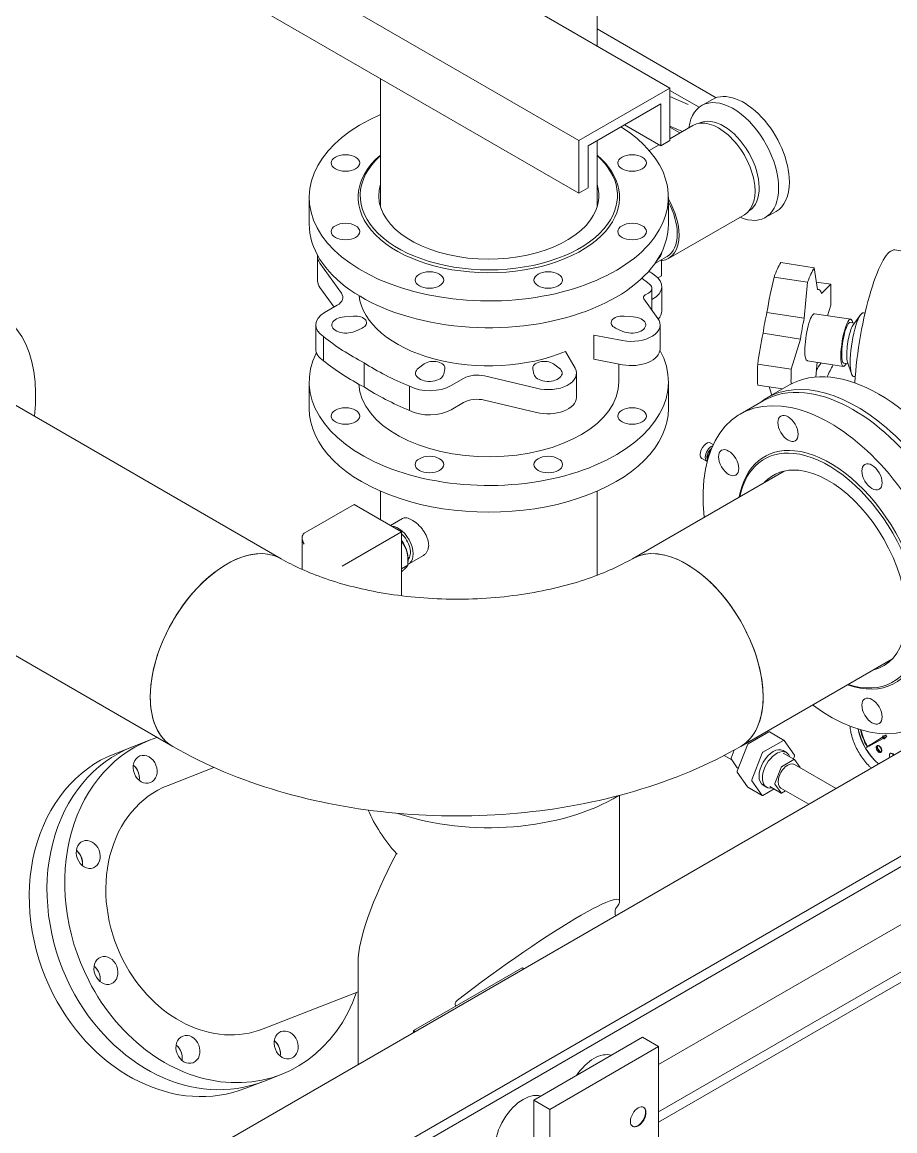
# Model space of a CAD drawing. Header units: millimetres. Extents: x -312439 to 477422, y -331570 to 212570.
# Drawn here: x 414136 to 414551, y 91150 to 91677 of the extents above; entities that cross this region are included whole.
import ezdxf

# ---------------------------------------------------------------- set-up
doc = ezdxf.new("R2010")
doc.units = ezdxf.units.MM

msp = doc.modelspace()

# ---------------------------------------------------------------- linework, layer by layer
at = {"color": 0, "linetype": 'Continuous', "lineweight": 0, "extrusion": (1.25969e-16, 0.816497, 0.57735)}
for p, q in [((414050.66, 91040.27), (415610.736, 91940.98)), ((414093.967, 91015.267), (415654.043, 91915.977)), ((414098.298, 91012.767), (415654.043, 91910.977)), ((414438.669, 91181.776), (415634.555, 91872.222)), ((414438.669, 91159.274), (415654.043, 91860.97)), ((414409.466, 91666.033), (414409.466, 91851.819)), ((414438.669, 91154.273), (415654.043, 91855.97)), ((414444.087, 91646.045), (414279.957, 91740.805)), ((414400.78, 91621.042), (414254.015, 91705.777)), ((414400.78, 91596.038), (414232.362, 91693.275)), ((414466.142, 91641.445), (414409.466, 91674.167)), ((414306.391, 91589.559), (414306.391, 91650.534)), ((414400.78, 91621.042), (414444.087, 91646.045)), ((414444.087, 91646.045), (414444.087, 91621.042)), ((414444.087, 91644.922), (414457.972, 91636.906)), ((414444.087, 91641.97), (414452.738, 91638.177)), ((414439.756, 91638.544), (414405.111, 91618.541)), ((414439.756, 91618.541), (414439.756, 91638.544)), ((414459.223, 91637.746), (414464.319, 91640.637)), ((414439.756, 91618.541), (414422.433, 91628.543)), ((414444.087, 91621.935), (414454.998, 91628.235)), ((414450.026, 91625.364), (414444.087, 91627.968)), ((414448.836, 91624.678), (414444.087, 91627.42)), ((414400.78, 91596.038), (414400.78, 91621.042)), ((414409.466, 91589.559), (414409.466, 91621.056)), ((414444.087, 91621.042), (414439.756, 91618.541)), ((414405.111, 91618.541), (414405.111, 91598.539)), ((414434.264, 91616.264), (414438.982, 91618.988)), ((414405.111, 91598.539), (414400.78, 91596.038)), ((414272.492, 91581.409), (414272.492, 91594.111)), ((414443.366, 91581.409), (414443.366, 91594.111)), ((414443.366, 91564.944), (414479.496, 91585.803)), ((414489.446, 91584.477), (414494.542, 91587.368)), ((414571.869, 91565.827), (414551.063, 91569.046)), ((414276.473, 91554.391), (414276.473, 91565.893)), ((414287.777, 91548.506), (414277.593, 91562.777)), ((414442.754, 91566.004), (414436.948, 91562.652)), ((414440.11, 91556.756), (414440.11, 91564.478)), ((414496.81, 91563.026), (414512.762, 91560.558)), ((414438.368, 91555.75), (414440.11, 91556.756)), ((414514.345, 91550.252), (414512.762, 91560.558)), ((414284.298, 91541.88), (414277.593, 91551.276)), ((414440.248, 91540.142), (414440.248, 91551.643)), ((414493.64, 91556.195), (414509.592, 91553.727)), ((414509.592, 91553.727), (414508.009, 91536.601)), ((414513.798, 91553.811), (414520.555, 91552.766)), ((414520.555, 91552.766), (414516.207, 91548.39)), ((414432.352, 91547.673), (414433.881, 91548.556)), ((414435.496, 91550.806), (414435.496, 91540.412)), ((414514.336, 91550.31), (414514.688, 91550.256)), ((414279.834, 91539.303), (414285.779, 91542.735)), ((414438.264, 91536.533), (414431.686, 91545.75)), ((414519.053, 91537.805), (414520.555, 91542.764)), ((414289.204, 91537.277), (414293.598, 91537.59)), ((414422.26, 91537.59), (414426.653, 91537.277)), ((414490.237, 91539.351), (414508.009, 91536.601)), ((414530.065, 91536.102), (414512.909, 91538.756)), ((414531.322, 91533.637), (414534.746, 91538.279)), ((414536.902, 91539.072), (414536.114, 91539.194)), ((414275.611, 91521.916), (414275.611, 91533.417)), ((414297.664, 91531.923), (414294.174, 91530.351)), ((414421.684, 91530.351), (414418.194, 91531.923)), ((414439.385, 91533.417), (414439.385, 91521.916)), ((414531.8, 91534.284), (414529.831, 91534.589)), ((414279.304, 91516.352), (414279.304, 91527.854)), ((414407.883, 91528.592), (414421.583, 91525.984)), ((414407.883, 91517.091), (414407.883, 91528.592)), ((414488.375, 91529.463), (414506.147, 91526.714)), ((414506.147, 91526.714), (414501.799, 91512.353)), ((414394.411, 91520.814), (414398.928, 91512.904)), ((414298.599, 91503.899), (414298.599, 91515.401)), ((414324.493, 91512.846), (414327.216, 91514.861)), ((414388.641, 91514.861), (414391.365, 91512.846)), ((414421.583, 91514.483), (414407.883, 91517.091)), ((414419.786, 91506.399), (414419.786, 91514.825)), ((414485.847, 91514.821), (414501.799, 91512.353)), ((414526.601, 91513.708), (414509.445, 91516.362)), ((414513.43, 91508.614), (414514.079, 91515.645)), ((414528.803, 91514.916), (414526.835, 91515.221)), ((414528.544, 91515.678), (414530.405, 91510.218)), ((414106.264, 91510.478), (414259.081, 91422.249)), ((414337.032, 91512.514), (414336.49, 91509.977)), ((414380.657, 91503.273), (414355.939, 91509.153)), ((414379.367, 91509.977), (414378.825, 91512.514)), ((414399.61, 91498.952), (414399.61, 91510.453)), ((414532.22, 91508.81), (414531.432, 91508.932)), ((414272.492, 91506.399), (414272.492, 91493.698)), ((414320.168, 91492.76), (414320.168, 91504.261)), ((414345.943, 91507.999), (414339.999, 91504.567)), ((414443.366, 91506.399), (414443.366, 91493.698)), ((414485.847, 91504.82), (414497.645, 91502.994)), ((414500.629, 91504.717), (414490.235, 91498.717)), ((414345.943, 91496.498), (414339.999, 91493.066)), ((414380.657, 91491.772), (414355.939, 91497.651)), ((414488.498, 91497.36), (414477.498, 91491.009)), ((414464.701, 91476.586), (414463.547, 91477.252)), ((414461.746, 91468.532), (414459.321, 91469.933)), ((414498.389, 91463.927), (414426.2, 91422.249)), ((414306.391, 91440.775), (414306.391, 91454.356)), ((414409.466, 91414.398), (414409.466, 91454.356)), ((414293.827, 91448.029), (414270.082, 91434.32)), ((414316.347, 91435.027), (414293.827, 91448.029)), ((414311.134, 91438.036), (414316.799, 91441.307)), ((414269.155, 91417.144), (414269.155, 91432.27)), ((414316.347, 91435.027), (414288.123, 91418.732)), ((414316.347, 91404.628), (414316.347, 91435.027)), ((414054.726, 91421.212), (414207.544, 91332.983)), ((414319.484, 91421.476), (414319.428, 91420.369)), ((414319.853, 91419.803), (414326.873, 91423.857)), ((414319.342, 91419.172), (414316.347, 91417.443)), ((414549.926, 91374.661), (414477.737, 91332.983)), ((414179.994, 91329.553), (414196.847, 91336.152)), ((414491.17, 91339.866), (414481.373, 91334.21)), ((414485.882, 91336.813), (414485.126, 91337.249)), ((414498.1, 91335.866), (414488.302, 91330.209)), ((414498.378, 91335.893), (414491.449, 91339.894)), ((414503.339, 91328.866), (414498.44, 91335.835)), ((414545.202, 91337.379), (414539.501, 91333.791)), ((414539.591, 91333.635), (414545.549, 91336.777)), ((414545.561, 91337.61), (414545.276, 91337.445)), ((414545.337, 91337.999), (414545.423, 91338.049)), ((414545.929, 91336.974), (414545.643, 91336.809)), ((414545.911, 91337.834), (414546.673, 91338.323)), ((414546.153, 91336.585), (414546.24, 91336.635)), ((414547.102, 91337.58), (414546.298, 91337.164)), ((414546.673, 91338.323), (414546.76, 91338.373)), ((414546.673, 91338.323), (414547.102, 91337.58)), ((414547.189, 91337.63), (414546.76, 91338.373)), ((414547.102, 91337.58), (414547.189, 91337.63)), ((414474.671, 91331.249), (414473.182, 91327.411)), ((414481.033, 91333.786), (414476.134, 91321.161)), ((414487.962, 91329.786), (414483.063, 91317.16)), ((414503.296, 91326.759), (414497.939, 91329.851)), ((414497.955, 91331.02), (414499.527, 91330.112)), ((414538.71, 91333.292), (414537.521, 91332.544)), ((414537.521, 91332.544), (414538.764, 91333.199)), ((414537.993, 91332.968), (414539.301, 91333.723)), ((414539.432, 91333.495), (414538.125, 91332.741)), ((414538.73, 91333.378), (414540.126, 91334.184)), ((414538.848, 91333.174), (414540.243, 91333.979)), ((414539.344, 91333.748), (414539.301, 91333.723)), ((414539.301, 91333.723), (414539.308, 91333.711)), ((414539.344, 91333.748), (414539.351, 91333.736)), ((414539.426, 91333.507), (414539.432, 91333.495)), ((414539.476, 91333.52), (414539.432, 91333.495)), ((414539.469, 91333.532), (414539.476, 91333.52)), ((414542.428, 91333.164), (414542.506, 91333.209)), ((414542.506, 91333.209), (414542.837, 91332.636)), ((414542.645, 91333.319), (414542.729, 91333.367)), ((414542.809, 91333.384), (414542.731, 91333.339)), ((414543.951, 91330.707), (414544.282, 91330.134)), ((414544.282, 91330.134), (414544.203, 91330.089)), ((414544.446, 91330.199), (414544.53, 91330.248)), ((414544.506, 91330.264), (414544.584, 91330.309)), ((414548.987, 91329.754), (414548.825, 91329.66)), ((414473.463, 91326.65), (414469.918, 91328.697)), ((414473.182, 91327.05), (414476.127, 91322.861)), ((414503.075, 91326.737), (414497.185, 91323.336)), ((414502.807, 91327.041), (414503.339, 91328.412)), ((414506.01, 91322.923), (414503.346, 91326.713)), ((414523.119, 91313.044), (414503.391, 91324.435)), ((414548.686, 91327.85), (414550.462, 91328.875)), ((414550.462, 91328.875), (414550.54, 91328.92)), ((414205.332, 91314.481), (414227.14, 91323.02)), ((414476.134, 91320.707), (414481.033, 91313.738)), ((414476.666, 91322.532), (414476.177, 91322.814)), ((414496.914, 91322.999), (414493.97, 91315.41)), ((414483.063, 91316.706), (414487.962, 91309.737)), ((414488.447, 91314.553), (414490.02, 91313.645)), ((414496.964, 91310.813), (414491.607, 91313.906)), ((414493.97, 91315.048), (414496.914, 91310.859)), ((414420.092, 91309.725), (414420.092, 91259.403)), ((414488.024, 91309.679), (414481.095, 91313.68)), ((414488.302, 91309.707), (414493.591, 91312.76)), ((414510.074, 91305.513), (414496.869, 91313.137)), ((414497.185, 91310.835), (414499.021, 91311.895)), ((414295.765, 91230.505), (414295.765, 91181.781)), ((414322.028, 91197.89), (414373.796, 91227.778)), ((414374.615, 91227.306), (414373.796, 91227.778)), ((414250.662, 91198.712), (414295.765, 91216.372)), ((414322.028, 91196.945), (414322.028, 91197.89)), ((414322.847, 91197.417), (414322.028, 91197.89)), ((414379.296, 91164.826), (414431.064, 91194.715)), ((414431.064, 91194.715), (414438.669, 91190.324)), ((414386.901, 91160.436), (414438.669, 91190.324)), ((414438.669, 91190.324), (414438.669, 91102.11)), ((414250.721, 91173.741), (414259.148, 91177.041)), ((414242.295, 91170.442), (414250.721, 91173.741)), ((414379.296, 91076.612), (414379.296, 91164.826)), ((414379.296, 91164.826), (414386.901, 91160.436)), ((414386.901, 91072.222), (414386.901, 91160.436))]:
    msp.add_line(p, q, dxfattribs=at)
at = {"color": 0, "linetype": 'Continuous', "lineweight": 0}
for centre, major_axis, ratio in [((414152.375, 91817.883), (-73.953, 128.091), 0.5773503), ((414289.746, 91610.416), (6.798, 0), 0.5773503), ((414426.111, 91610.416), (6.798, 0), 0.5773503), ((414289.746, 91577.805), (6.798, 0), 0.5773503), ((414426.111, 91577.805), (6.798, 0), 0.5773503), ((414329.687, 91554.745), (6.798, 0), 0.5773503), ((414386.171, 91554.745), (6.798, 0), 0.5773503), ((414289.746, 91490.094), (-6.798, 0), 0.5773503), ((414426.111, 91490.094), (-6.798, 0), 0.5773503), ((414500.246, 91484.219), (-3.399, 5.887), 0.5773503), ((414472.004, 91467.914), (-3.399, 5.887), 0.5773503), ((414329.687, 91467.034), (-6.798, 0), 0.5773503), ((414386.171, 91467.034), (-6.798, 0), 0.5773503), ((414540.186, 91461.16), (-3.399, 5.887), 0.5773503), ((414540.186, 91349.818), (-3.399, 5.887), 0.5773503), ((414545.459, 91337.127), (-0.184, 0.318), 0.5773503), ((414538.789, 91333.276), (-0.059, 0.102), 0.5773503), ((414194.454, 91322.123), (-2.479, 6.33), 0.8133896), ((414167.378, 91281.626), (-2.479, 6.33), 0.8133896), ((414175.813, 91226.467), (-2.479, 6.33), 0.8133896), ((414261.541, 91191.07), (-2.479, 6.33), 0.8133896), ((414214.816, 91188.958), (-2.479, 6.33), 0.8133896), ((414428.982, 91156.851), (2.615, 4.529), 0.5773503)]:
    msp.add_ellipse(centre, major_axis=major_axis, ratio=ratio, dxfattribs=at)
for centre, major_axis, ratio, start_param, end_param in [((414474.335, 91611.111), (15.111, -26.634), 0.572296, 0.7897186, 3.7893698), ((414479.43, 91614.002), (-15.111, 26.634), 0.572296, 3.9313112, 6.2831853), ((414357.929, 91594.111), (85.437, 0), 0.5773503, 2.2183358, 5.8904862), ((414467.247, 91607.019), (12.249, -21.216), 0.5773503, 0, 3.1415927), ((414469.615, 91608.386), (11.962, -20.719), 0.5773503, 0.0236802, 3.1179125), ((414357.929, 91594.111), (85.437, 0), 0.5773503, 5.8904862, 7.0282944), ((414357.929, 91594.111), (62.164, 0), 0.5773503, 2.548228, 5.8904862), ((414357.929, 91594.911), (61.184, 0), 0.5773503, 2.5724111, 5.8904862), ((414357.929, 91594.111), (62.164, 0), 0.5773503, 5.8904862, 6.8765499), ((414357.929, 91594.911), (61.184, 0), 0.5773503, 5.8904862, 6.8523669), ((414357.929, 91594.911), (52.364, 0), 0.5773503, 2.9636533, 5.8904862), ((414357.929, 91594.911), (52.364, 0), 0.5773503, 5.8904862, 6.4611246), ((414474.335, 91611.111), (15.111, -26.634), 0.572296, 5.6440109, 7.0729039), ((414479.43, 91614.002), (-15.111, 26.634), 0.572296, 3.1415927, 3.9313112), ((414431.117, 91586.16), (12.249, -21.216), 0.5773503, 0.7853982, 1.5708486), ((414431.117, 91586.16), (-11.637, 20.155), 0.5773503, 3.9269908, 4.658325), ((414357.929, 91581.409), (85.437, 0), 0.5773503, 3.1415927, 5.8904862), ((414357.929, 91581.409), (85.437, 0), 0.5773503, 5.8904862, 6.2831853), ((414431.117, 91586.16), (12.249, -21.216), 0.5773503, 6.0435971, 7.0685835), ((414431.117, 91586.16), (-11.637, 20.155), 0.5773503, 3.1415927, 3.9269908), ((414425.843, 91568.645), (14.405, 0), 0.5773503, 5.7130542, 6.2239078), ((414543.863, 91522.502), (-7.2, -46.544), 0.2113249, 3.1415927, 5.1110178), ((414290.029, 91565.893), (-13.556, 0), 0.5773503, 6.2104025, 6.6926019), ((414495.225, 91530.027), (-5.618, -36.315), 0.2113249, 3.6060589, 3.773507), ((414233.205, 91463.394), (260.291, 0), 0.5773503, 0.6741592, 0.6895054), ((414425.843, 91551.643), (14.405, 0), 0.5773503, 5.4467454, 7.0156557), ((414495.225, 91530.027), (-5.618, -36.315), 0.2113249, 3.773507, 3.940955), ((414511.177, 91527.559), (-5.618, -36.315), 0.2113249, 3.6060589, 3.940955), ((414290.029, 91554.391), (-13.556, 0), 0.5773503, 0, 0.4094166), ((414223.206, 91466.426), (258.723, 0), 0.5773503, 0.6158462, 0.6398435), ((414429.984, 91550.806), (5.512, 0), 0.5773503, 5.4977871, 6.925226), ((414700.802, 91493.099), (-155.877, 154.872), 0.9385776, 0.5131765, 0.595007), ((414511.177, 91527.559), (-5.618, -36.315), 0.2113249, 2.0352626, 2.3701587), ((414279.283, 91546.486), (9.187, 0), 0.5773503, 5.4977871, 6.673973), ((414357.929, 91549.655), (-61.857, 0), 0.5773503, 0.06591, 2.2015749), ((414434.518, 91546.423), (-3.062, 0), 0.5773503, 5.4977871, 6.673973), ((414511.177, 91527.559), (-3.511, -22.697), 0.2113249, 2.7647196, 3.211498), ((414081.963, 91464.997), (-42.718, -73.99), 0.5773503, 2.2183358, 5.8904862), ((414290.029, 91533.417), (-14.418, 0), 0.5773503, 5.4977871, 7.0151581), ((414290.029, 91533.417), (-6.737, 0), 0.5773503, 4.8351545, 8.5166127), ((414294.273, 91534.432), (5.512, 0), 0.5773503, 5.3750201, 7.9767471), ((414421.585, 91534.432), (-5.512, 0), 0.5773503, 4.5896219, 7.191349), ((414425.828, 91533.417), (13.556, 0), 0.5773503, 4.3938817, 6.6926019), ((414425.828, 91533.417), (6.737, 0), 0.5773503, 4.0497563, 7.7312146), ((414425.843, 91540.142), (14.405, 0), 0.5773503, 5.7869852, 6.2831853), ((414493.405, 91530.308), (-3.511, -22.697), 0.2113249, 4.3355159, 4.7822943), ((414511.177, 91527.559), (-3.511, -22.697), 0.2113249, 4.3355159, 4.7822943), ((414511.177, 91527.559), (-1.732, -11.197), 0.2113249, 3.1415927, 5.3443033), ((414528.333, 91524.905), (-1.732, -11.197), 0.2113249, 2.6156774, 5.3443033), ((414533.773, 91524.063), (-2.341, -15.131), 0.2113249, 3.1415927, 5.3443033), ((414528.333, 91524.905), (-1.498, -9.684), 0.2113249, 3.1415927, 5.3443033), ((414530.699, 91524.539), (-1.498, -9.684), 0.2113249, 3.5254315, 5.3443033), ((414385.502, 91571.491), (-130.347, 0), 0.5773503, 0.6185397, 0.8410176), ((414703.609, 91508.003), (-217.189, -33.348), 0.8122746, 5.9765478, 6.0583784), ((414357.929, 91506.399), (-85.437, 0), 0.5773503, 5.9992116, 9.7326356), ((414290.029, 91521.916), (-14.418, 0), 0.5773503, 0, 0.7319728), ((414425.828, 91521.916), (13.556, 0), 0.5773503, 4.3938817, 6.2831853), ((414511.177, 91527.559), (-1.732, -11.197), 0.2113249, 5.3443033, 6.2831853), ((414528.333, 91524.905), (-1.498, -9.684), 0.2113249, 5.3443033, 6.2831853), ((414385.502, 91559.989), (-130.347, 0), 0.5773503, 0.6185397, 0.8410176), ((414395.749, 91565.574), (-130.347, 0), 0.5773503, 0.7297787, 0.9522566), ((414331.562, 91512.903), (5.512, 0), 0.5773503, 6.1604182, 8.7621453), ((414384.296, 91512.903), (5.512, 0), 0.5773503, 0.6626311, 3.2643581), ((414495.225, 91530.027), (-5.618, -36.315), 0.2113249, 5.1768552, 5.3443033), ((414543.5, 91430.462), (-42.871, 74.256), 0.5773503, 3.1415927, 6.2831853), ((414574.844, 91458.414), (31.151, -79.556), 0.8133896, 3.6536594, 3.711038), ((414574.844, 91458.414), (-31.151, 79.556), 0.8133896, 0.5120668, 0.5694454), ((414583.27, 91461.713), (-31.151, 79.556), 0.8133896, 0.5787975, 0.6653613), ((414528.333, 91524.905), (-1.732, -11.197), 0.2113249, 5.3443033, 6.8091005), ((414530.699, 91524.539), (-1.498, -9.684), 0.2113249, 5.3443033, 5.8993464), ((414533.773, 91524.063), (-2.341, -15.131), 0.2113249, 5.3443033, 6.2831853), ((414329.804, 91510.453), (-6.737, 0), 0.5773503, 5.6205526, 9.3020109), ((414352.439, 91504.249), (-9.187, 0), 0.5773503, 4.3216013, 5.4977871), ((414386.054, 91510.453), (-6.737, 0), 0.5773503, 0.1227655, 3.8042237), ((414386.054, 91510.453), (-13.556, 0), 0.5773503, 1.1613797, 3.4601), ((414495.225, 91530.027), (-5.618, -36.315), 0.2113249, 5.3443033, 5.5117514), ((414511.177, 91527.559), (-5.618, -36.315), 0.2113249, 5.1768552, 5.4045321), ((414357.929, 91506.399), (-61.857, 0), 0.5773503, 0.0330046, 3.1415927), ((414395.749, 91554.073), (-130.347, 0), 0.5773503, 0.7297787, 0.9522566), ((414329.804, 91510.453), (-14.418, 0), 0.5773503, 0.8388235, 2.3561945), ((414533.107, 91424.461), (-42.871, 74.256), 0.5773503, 3.0570521, 6.3677259), ((414700.802, 91482.963), (-210.306, 63.673), 0.5436468, 0.3468076, 0.3772443), ((414352.439, 91492.747), (-9.187, 0), 0.5773503, 4.3216013, 5.4977871), ((414386.054, 91498.952), (-13.556, 0), 0.5773503, 1.1613797, 3.1415927), ((414531.216, 91423.369), (-42.718, 73.99), 0.5773503, 5.8904862, 6.2831853), ((414531.216, 91423.369), (-42.718, 73.99), 0.5773503, 3.1415927, 5.8904862), ((414357.929, 91493.698), (-85.437, 0), 0.5773503, 0, 3.1415927), ((414329.804, 91498.952), (-14.418, 0), 0.5773503, 0.8388235, 2.3561945), ((414520.216, 91417.019), (-42.718, 73.99), 0.5773503, 5.8904862, 7.2064421), ((414520.216, 91417.019), (-42.718, 73.99), 0.5773503, 2.2183358, 5.8904862), ((414461.434, 91473.592), (-2.113, -3.66), 0.5773503, 3.1415927, 5.4977871), ((414463.859, 91472.192), (-2.113, -3.66), 0.5773503, 3.7518479, 5.4977871), ((414464.249, 91471.967), (-1.837, -3.182), 0.5773503, 4.0723672, 5.4977871), ((414464.899, 91471.592), (-2.067, -3.58), 0.5773503, 4.4383469, 5.4977871), ((414520.216, 91417.019), (-31.082, 53.835), 0.5773503, 5.8904862, 6.8765499), ((414519.523, 91416.618), (-30.592, 52.987), 0.5773503, 5.8904862, 6.8523669), ((414519.523, 91416.618), (-30.592, 52.987), 0.5773503, 2.5724111, 5.8904862), ((414520.216, 91417.019), (-31.082, 53.835), 0.5773503, 2.548228, 5.8904862), ((414461.434, 91473.592), (-2.113, -3.66), 0.5773503, 5.4977871, 6.2831853), ((414463.859, 91472.192), (-2.113, -3.66), 0.5773503, 5.4977871, 6.3051068), ((414464.249, 91471.967), (-1.837, -3.182), 0.5773503, 5.4977871, 6.0061558), ((414464.899, 91471.592), (-2.067, -3.58), 0.5773503, 5.4977871, 5.6727266), ((414519.523, 91416.618), (-26.182, 45.349), 0.5773503, 5.8904862, 6.4611246), ((414519.523, 91416.618), (-26.182, 45.349), 0.5773503, 2.9636533, 5.8904862), ((414314.815, 91428.528), (5.037, -8.725), 0.5773503, 6.1926107, 9.0960256), ((414233.313, 91377.616), (25.769, 44.633), 0.5773503, 0, 3.1415927), ((414272.322, 91430.441), (-2.239, 3.879), 0.5773503, 0, 1.5707963), ((414314.815, 91428.528), (-4.119, 7.134), 0.5773503, 3.2894615, 5.2317474), ((414311.496, 91426.612), (-5.658, 9.799), 0.5773503, 4.3196899, 4.8464818), ((414233.313, 91377.616), (25.769, 44.633), 0.5773503, 0, 2.3561945), ((414311.496, 91426.612), (-5.658, 9.799), 0.5773503, 3.8702408, 4.3196899), ((414451.968, 91377.616), (25.769, -44.633), 0.5773503, 0.7853982, 3.1415927), ((414451.968, 91377.616), (-25.769, 44.633), 0.5773503, 3.1415927, 6.2831853), ((414233.313, 91377.616), (25.769, 44.633), 0.5773503, 2.3561945, 3.1415927), ((414451.968, 91377.616), (25.769, -44.633), 0.5773503, 0, 0.7853982), ((414546.456, 91337.702), (-9.42, 16.316), 0.5773503, 1.0396407, 2.1107655), ((414546.758, 91337.877), (-9.646, 16.708), 0.5773503, 1.0556212, 2.0967847), ((414546.715, 91337.852), (-8.787, 15.22), 0.5773503, 1.0566524, 1.5697718), ((414546.715, 91337.852), (-8.656, 14.993), 0.5773503, 1.0570609, 1.5694202), ((414546.758, 91337.877), (8.656, -14.993), 0.5773503, 4.2012226, 4.7047943), ((414227.997, 91256.596), (-31.151, 79.556), 0.8133896, 6.2340156, 7.9766199), ((414491.17, 91339.412), (0.278, 0.482), 0.5773503, 0, 0.7853982), ((414498.1, 91335.412), (0.278, 0.482), 0.5773503, 6.0213859, 7.0685835), ((414545.745, 91337.292), (-0.408, 0.707), 0.5773503, 5.205927, 7.414303), ((414545.832, 91337.342), (0.408, -0.707), 0.5773503, 2.070741, 3.1415927), ((414545.745, 91337.292), (-0.408, 0.707), 0.5773503, 2.0106479, 4.2186585), ((414545.745, 91337.292), (-0.184, 0.318), 0.5773503, 4.712389, 6.2831853), ((414545.745, 91337.292), (-0.184, 0.318), 0.5773503, 3.1415927, 4.712389), ((414545.832, 91337.342), (0.408, -0.707), 0.5773503, 0, 1.0706563), ((414219.571, 91253.297), (31.151, -79.556), 0.8133896, 3.1415927, 4.8350273), ((414219.571, 91253.297), (-31.151, 79.556), 0.8133896, 0, 1.6934346), ((414481.373, 91333.756), (-0.278, -0.482), 0.5773503, 3.9269908, 4.9741884), ((414493.201, 91322.786), (-4.754, -8.234), 0.5773503, 3.1415927, 6.2831853), ((414494.773, 91321.879), (-4.754, -8.234), 0.5773503, 2.6742192, 6.7505587), ((414488.302, 91329.755), (-0.278, -0.482), 0.5773503, 3.9269908, 4.9741884), ((414529.436, 91327.952), (-8.59, 14.879), 0.5773503, 4.7099494, 4.7162153), ((414529.37, 91327.762), (-8.722, 15.107), 0.5773503, 4.7086203, 4.7147928), ((414543.467, 91331.714), (0.901, -1.56), 0.5773503, 3.3104584, 6.1143196), ((414545.335, 91332.792), (1.681, -2.912), 0.8164966, 4.1561584, 5.2686196), ((414543.545, 91331.759), (0.901, -1.56), 0.5773503, 2.9727269, 3.3104584), ((414543.629, 91331.807), (0.901, -1.56), 0.5773503, 0, 3.1415927), ((414543.467, 91331.714), (0.901, -1.56), 0.5773503, 0.1688658, 2.9727269), ((414545.638, 91332.967), (-1.681, 2.912), 0.8164966, 1.0145657, 2.1270269), ((414543.545, 91331.759), (0.901, -1.56), 0.5773503, 6.1143196, 6.4520511), ((414549.725, 91328.101), (0.901, -1.56), 0.5773503, 1.7396621, 4.5435232), ((414549.888, 91328.194), (0.901, -1.56), 0.5773503, 1.7178716, 3.1415927), ((414211.144, 91249.997), (31.151, -79.556), 0.8133896, 3.1415927, 4.8350273), ((414473.453, 91327.387), (-0.221, -0.383), 0.5773503, 4.9741884, 6.0213859), ((414500.13, 91318.786), (3.261, 5.649), 0.5773503, 0, 3.1415927), ((414503.075, 91326.376), (0.221, 0.383), 0.5773503, 6.0213859, 7.0685835), ((414502.998, 91328.443), (0.278, 0.482), 0.5773503, 4.9741884, 6.0213859), ((414549.804, 91328.146), (-0.901, 1.56), 0.5773503, 1.4019306, 1.423721), ((414549.804, 91328.146), (-0.901, 1.56), 0.5773503, 4.8594643, 4.8812547), ((414186.027, 91318.823), (2.479, -6.33), 0.8133896, 1.6934346, 2.1832008), ((414186.027, 91318.823), (-2.479, 6.33), 0.8133896, 4.0999845, 5.3247935), ((414186.027, 91318.823), (2.479, -6.33), 0.8133896, 0.9583918, 1.6934346), ((414476.475, 91321.13), (-0.278, -0.482), 0.5773503, 4.9741884, 6.0213859), ((414476.398, 91323.198), (-0.221, -0.383), 0.5773503, 6.0213859, 6.2831853), ((414497.185, 91322.975), (-0.221, -0.383), 0.5773503, 3.9269908, 4.9741884), ((414227.997, 91256.596), (-22.665, 57.884), 0.8133896, 0, 1.6934346), ((414483.404, 91317.13), (-0.278, -0.482), 0.5773503, 4.9741884, 6.0213859), ((414494.24, 91315.385), (-0.221, -0.383), 0.5773503, 4.9741884, 6.0213859), ((414357.929, 91343.679), (85.437, 0), 0.5773503, 4.1802834, 5.5215089), ((414481.373, 91314.161), (-0.278, -0.482), 0.5773503, 6.0213859, 6.2831853), ((414488.302, 91310.161), (-0.278, -0.482), 0.5773503, 6.0213859, 7.0685835), ((414497.185, 91311.196), (-0.221, -0.383), 0.5773503, 6.0213859, 7.0685835), ((414357.929, 91307.472), (55.866, -38.121), 0.7151868, 3.9892385, 4.381009), ((414158.952, 91278.327), (2.479, -6.33), 0.8133896, 1.6934346, 2.1832008), ((414158.952, 91278.327), (-2.479, 6.33), 0.8133896, 4.0999845, 5.3247935), ((414358.035, 91307.514), (22.665, -57.884), 0.8133896, 4.83356, 4.8417752), ((414357.929, 91307.721), (42.317, -86.739), 0.5249871, 4.7504964, 4.755777), ((414158.952, 91278.327), (2.479, -6.33), 0.8133896, 0.9583918, 1.6934346), ((414357.929, 91307.472), (58.782, 86.144), 0.2347806, 2.0248145, 2.8102127), ((414357.929, 91214.155), (62.002, 45.805), 0.0978959, 5.9678684, 8.0249034), ((414227.997, 91256.596), (-22.665, 57.884), 0.8133896, 1.6934346, 3.1415927), ((414167.386, 91223.168), (2.479, -6.33), 0.8133896, 1.6934346, 2.1832008), ((414167.386, 91223.168), (-2.479, 6.33), 0.8133896, 4.0999845, 5.3247935), ((414167.386, 91223.168), (2.479, -6.33), 0.8133896, 0.9583918, 1.6934346), ((414227.997, 91256.596), (-31.151, 79.556), 0.8133896, 1.6934346, 3.8975742), ((414211.144, 91249.997), (31.151, -79.556), 0.8133896, 4.8350273, 6.2831853), ((414219.571, 91253.297), (31.151, -79.556), 0.8133896, 4.8350273, 6.2831853), ((414219.571, 91253.297), (-31.151, 79.556), 0.8133896, 1.6934346, 3.1415927), ((414253.114, 91187.77), (2.479, -6.33), 0.8133896, 1.6934346, 2.1832008), ((414253.114, 91187.77), (-2.479, 6.33), 0.8133896, 4.0999845, 5.3247935), ((414206.39, 91185.658), (2.479, -6.33), 0.8133896, 1.6934346, 2.1832008), ((414206.39, 91185.658), (-2.479, 6.33), 0.8133896, 4.0999845, 5.3247935), ((414206.39, 91185.658), (2.479, -6.33), 0.8133896, 0.9583918, 1.6934346), ((414253.114, 91187.77), (2.479, -6.33), 0.8133896, 0.9583918, 1.6934346), ((414407.936, 91169.002), (9.566, 16.569), 0.5773503, 0.1273786, 1.4434178), ((414374.298, 91149.581), (9.566, 16.569), 0.5773503, 0.1273786, 3.1415927), ((414428.798, 91156.957), (2.615, 4.529), 0.5773503, 5.4977871, 6.2481507), ((414428.798, 91156.957), (2.615, 4.529), 0.5773503, 3.1766272, 5.4977871)]:
    msp.add_ellipse(centre, major_axis=major_axis, ratio=ratio, start_param=start_param, end_param=end_param, dxfattribs=at)
for points, knots in [([(414326.873, 91423.857), (414327.233, 91424.064), (414327.575, 91424.331), (414328.184, 91424.976), (414328.45, 91425.354), (414328.881, 91426.195), (414329.045, 91426.66), (414329.261, 91427.639), (414329.313, 91428.155), (414329.313, 91429.19), (414329.261, 91429.745), (414329.045, 91430.893), (414328.881, 91431.486), (414328.45, 91432.67), (414328.184, 91433.263), (414327.575, 91434.412), (414327.233, 91434.969), (414326.514, 91436.011), (414326.112, 91436.533), (414325.249, 91437.536), (414324.789, 91438.017), (414323.846, 91438.906), (414323.362, 91439.314), (414322.407, 91440.034), (414321.935, 91440.347), (414321.038, 91440.865), (414320.583, 91441.087), (414319.696, 91441.43), (414319.265, 91441.551), (414318.453, 91441.675), (414318.073, 91441.679), (414317.381, 91441.573), (414317.07, 91441.463), (414316.799, 91441.307)], [37.2820995, 37.2820995, 37.2820995, 37.2820995, 40.3890469, 40.3890469, 43.4959943, 43.4959943, 46.6029416, 46.6029416, 49.709889, 49.709889, 52.8168364, 52.8168364, 55.9237838, 55.9237838, 59.0307312, 59.0307312, 62.1376785, 62.1376785, 65.2444673, 65.2444673, 68.351256, 68.351256, 71.4580448, 71.4580448, 74.5648335, 74.5648335, 77.6716223, 77.6716223, 80.778411, 80.778411, 83.8851998, 83.8851998, 86.9919885, 86.9919885, 86.9919885, 86.9919885]), ([(414259.081, 91422.249), (414264.903, 91418.887), (414272.048, 91415.618), (414288.739, 91409.864), (414298.387, 91407.429), (414319.25, 91403.994), (414330.51, 91403.054), (414353.225, 91402.965), (414364.678, 91403.841), (414386.204, 91407.254), (414396.29, 91409.771), (414413.288, 91415.643), (414420.4, 91418.9), (414426.2, 91422.249)], [3.1415927, 3.1415927, 3.1415927, 3.1415927, 3.3887192, 3.3887192, 3.6492018, 3.6492018, 3.9201507, 3.9201507, 4.1949897, 4.1949897, 4.4662077, 4.4662077, 4.712389, 4.712389, 4.712389, 4.712389]), ([(414539.869, 91322.715), (414539.533, 91323.021), (414539.2, 91323.34), (414537.439, 91325.114), (414536.094, 91326.774), (414533.718, 91330.358), (414532.688, 91332.281), (414531.042, 91336.199), (414530.427, 91338.193), (414529.886, 91340.981), (414529.766, 91341.826), (414529.696, 91342.651)], [4.994677, 4.994677, 4.994677, 4.994677, 5.0684102, 5.0684102, 5.391154, 5.391154, 5.7135204, 5.7135204, 6.0359673, 6.0359673, 6.1792688, 6.1792688, 6.1792688, 6.1792688]), ([(414207.544, 91332.983), (414223.04, 91324.036), (414240.011, 91317.02), (414275.795, 91306.494), (414294.614, 91302.997), (414332.907, 91299.495), (414352.374, 91299.495), (414390.667, 91302.997), (414409.486, 91306.494), (414445.27, 91317.02), (414462.241, 91324.036), (414477.737, 91332.983)], [3.1415927, 3.1415927, 3.1415927, 3.1415927, 3.4557519, 3.4557519, 3.7699112, 3.7699112, 4.0840704, 4.0840704, 4.3982297, 4.3982297, 4.712389, 4.712389, 4.712389, 4.712389]), ([(414418.264, 91255.819), (414418.242, 91255.789), (414418.22, 91255.752), (414418.16, 91255.623), (414418.125, 91255.513), (414418.068, 91255.244), (414418.046, 91255.085), (414418.017, 91254.729), (414418.009, 91254.532), (414418.009, 91254.119), (414418.017, 91253.892), (414418.046, 91253.408), (414418.068, 91253.152), (414418.113, 91252.742), (414418.131, 91252.591), (414418.151, 91252.441)], [17.8979536, 17.8979536, 17.8979536, 17.8979536, 18.5592168, 18.5592168, 19.797742, 19.797742, 21.0362672, 21.0362672, 22.2747923, 22.2747923, 23.5133175, 23.5133175, 24.7518427, 24.7518427, 25.4575896, 25.4575896, 25.4575896, 25.4575896]), ([(414342.141, 91209.502), (414342.107, 91209.596), (414342.078, 91209.69), (414341.998, 91210.002), (414341.972, 91210.219), (414341.972, 91210.632), (414341.998, 91210.84), (414342.109, 91211.243), (414342.193, 91211.438), (414342.412, 91211.8), (414342.548, 91211.968), (414342.785, 91212.199), (414342.872, 91212.275), (414342.964, 91212.345)], [20.5040639, 20.5040639, 20.5040639, 20.5040639, 21.0362672, 21.0362672, 22.2747923, 22.2747923, 23.5133175, 23.5133175, 24.7518427, 24.7518427, 25.9903679, 25.9903679, 26.6516311, 26.6516311, 26.6516311, 26.6516311])]:
    msp.add_open_spline(points, degree=3, knots=knots, dxfattribs=at)
for points, weights in [([(414318.888, 91425.88), (414318.164, 91428.317), (414316.347, 91430.462)], [1, 1.03335792342, 1.00808033252]), ([(414319.342, 91419.172), (414319.709, 91423.119), (414318.888, 91425.88)], [1, 1.0379548493, 1]), ([(414316.347, 91416.028), (414317.238, 91416.761), (414317.844, 91417.323)], [1.01882245573, 1.01726251621, 1]), ([(414317.844, 91417.323), (414319.149, 91418.534), (414319.342, 91419.172)], [1, 1.0379548493, 1])]:
    msp.add_rational_spline(points, weights, degree=2, dxfattribs=at)

doc.saveas('drawing.dxf')
